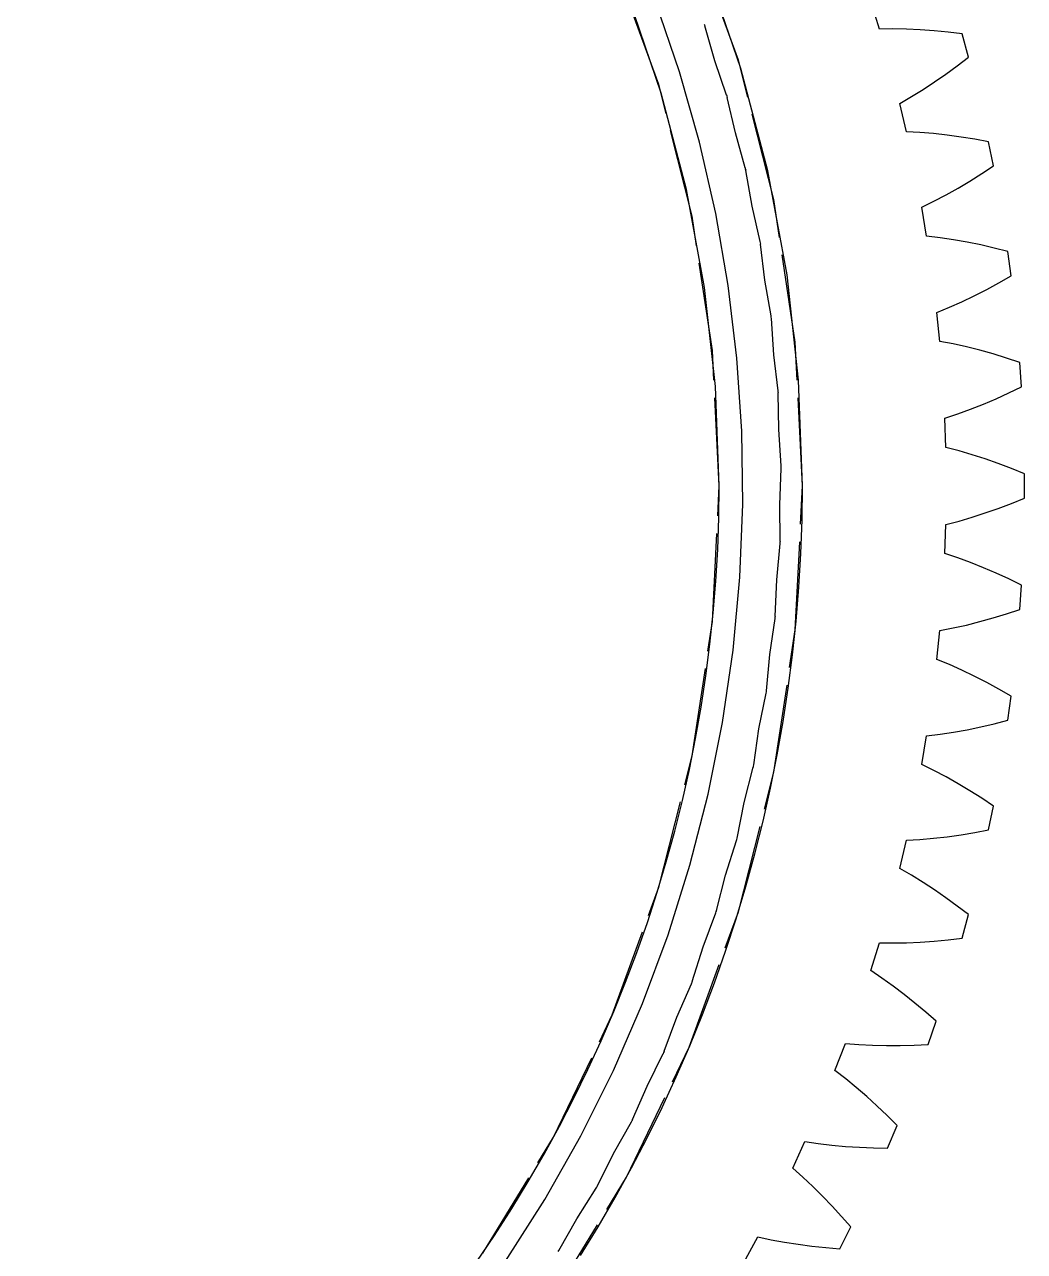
# Model space of a CAD drawing. Header units: millimetres. Extents: x -30 to 157, y -46 to 88.
# Drawn here: x 9.6 to 24, y -11.02 to 6.64 of the extents above; entities that cross this region are included whole.
import ezdxf

# ---------------------------------------------------------------- set-up
doc = ezdxf.new("R2010")
doc.units = ezdxf.units.MM
doc.linetypes.add('DASHED', pattern=[1.524, 1.27, -0.254])
doc.layers.add('HIDDEN', color=8, linetype='DASHED')
doc.layers.add('VISIBLE', color=7, linetype='CONTINUOUS')

msp = doc.modelspace()

# ---------------------------------------------------------------- linework, layer by layer
at = {"layer": 'HIDDEN'}
for points in [[(20.80207, 0), (20.6987, 2.07122), (20.38961, 4.12185), (19.87789, 6.13152), (19.16861, 8.08025), (18.26882, 9.94867), (17.18747, 11.71822), (15.93531, 13.37131), (14.52477, 14.89151), (12.96988, 16.26371), (11.28608, 17.47428), (9.49012, 18.51117), (7.59985, 19.3641), (5.63404, 20.02457), (3.61224, 20.48604), (1.55454, 20.7439), (-0.51861, 20.7956), (-2.58661, 20.64063), (-4.6289, 20.28052), (-6.62518, 19.71885)], [(19.60207, 0), (19.50466, 1.95174), (19.21341, 3.88407), (18.7312, 5.77781), (18.06284, 7.61412), (17.21496, 9.37477), (16.19599, 11.04224), (15.01605, 12.59997), (13.68688, 14.03247), (12.22169, 15.32551), (10.63503, 16.46624), (8.94267, 17.44333), (7.16144, 18.24705), (5.30903, 18.86942), (3.40386, 19.30427), (1.46486, 19.54726), (-0.48869, 19.59597), (-2.43739, 19.44994), (-4.36187, 19.1106), (-6.243, 18.58134)], [(19.03032, 5.9619), (18.68916, 6.95792)], [(19.03032, 5.9619), (18.68916, 6.95792)], [(21.90923, 6.57656), (21.78487, 6.97748)], [(19.39813, 6.62506), (19.39132, 6.64199)], [(19.39813, 6.62506), (19.39132, 6.64199)], [(19.39634, 6.62434), (19.39813, 6.62506)], [(19.39634, 6.62434), (19.39813, 6.62506)], [(19.53944, 6.1214), (19.39634, 6.62434)], [(19.53944, 6.1214), (19.39634, 6.62434)], [(22.10424, 6.57888), (21.90923, 6.57656)], [(22.30081, 6.57543), (22.10424, 6.57888)], [(22.49882, 6.56656), (22.30081, 6.57543)], [(22.69812, 6.55256), (22.49882, 6.56656)], [(22.89861, 6.53365), (22.69812, 6.55256)], [(23.10021, 6.51001), (22.89861, 6.53365)], [(23.19307, 6.17103), (23.10021, 6.51001)], [(19.70888, 5.62671), (19.53944, 6.1214)], [(19.70888, 5.62671), (19.53944, 6.1214)], [(22.86879, 5.9295), (23.03166, 6.04795)], [(23.03166, 6.04795), (23.19307, 6.17103)], [(19.31844, 4.94926), (19.03032, 5.9619)], [(19.31844, 4.94926), (19.03032, 5.9619)], [(22.70444, 5.81589), (22.86879, 5.9295)], [(22.37123, 5.60421), (22.5386, 5.70736)], [(22.5386, 5.70736), (22.70444, 5.81589)], [(19.70888, 5.62671), (19.71077, 5.62714)], [(19.70888, 5.62671), (19.71077, 5.62714)], [(19.71483, 5.60935), (19.71077, 5.62714)], [(19.71483, 5.60935), (19.71077, 5.62714)], [(19.72074, 5.59209), (19.71483, 5.60935)], [(19.72074, 5.59209), (19.71483, 5.60935)], [(19.71891, 5.59146), (19.72074, 5.59209)], [(19.71891, 5.59146), (19.72074, 5.59209)], [(19.83527, 5.08167), (19.71891, 5.59146)], [(19.83527, 5.08167), (19.71891, 5.59146)], [(22.20226, 5.50683), (22.37123, 5.60421)], [(22.29957, 5.09849), (22.20226, 5.50683)], [(19.55272, 3.92283), (19.31844, 4.94926)], [(19.55272, 3.92283), (19.31844, 4.94926)], [(19.97837, 4.57873), (19.83527, 5.08167)], [(19.97837, 4.57873), (19.83527, 5.08167)], [(22.49429, 5.08779), (22.29957, 5.09849)], [(22.6902, 5.07121), (22.49429, 5.08779)], [(22.88717, 5.04914), (22.6902, 5.07121)], [(23.08509, 5.02186), (22.88717, 5.04914)], [(23.28388, 4.9896), (23.08509, 5.02186)], [(23.48345, 4.95255), (23.28388, 4.9896)], [(23.55345, 4.60812), (23.48345, 4.95255)], [(23.38419, 4.4961), (23.55345, 4.60812)], [(19.97837, 4.57873), (19.98027, 4.57906)], [(19.97837, 4.57873), (19.98027, 4.57906)], [(19.98339, 4.56108), (19.98027, 4.57906)], [(19.98339, 4.56108), (19.98027, 4.57906)], [(19.98838, 4.54353), (19.98339, 4.56108)], [(19.98838, 4.54353), (19.98339, 4.56108)], [(19.98652, 4.543), (19.98838, 4.54353)], [(19.98652, 4.543), (19.98838, 4.54353)], [(20.07581, 4.02777), (19.98652, 4.543)], [(20.07581, 4.02777), (19.98652, 4.543)], [(23.21377, 4.3888), (23.38419, 4.4961)], [(22.86948, 4.1892), (23.0422, 4.28642)], [(23.0422, 4.28642), (23.21377, 4.3888)], [(22.5205, 4.01159), (22.69559, 4.09746)], [(22.69559, 4.09746), (22.86948, 4.1892)], [(19.7325, 2.88546), (19.55272, 3.92283)], [(19.7325, 2.88546), (19.55272, 3.92283)], [(20.19217, 3.51798), (20.07581, 4.02777)], [(20.19217, 3.51798), (20.07581, 4.02777)], [(22.59032, 3.59766), (22.5205, 4.01159)], [(22.78389, 3.57398), (22.59032, 3.59766)], [(22.97825, 3.54435), (22.78389, 3.57398)], [(23.17331, 3.50917), (22.97825, 3.54435)], [(20.19217, 3.51798), (20.19409, 3.51821)], [(20.19217, 3.51798), (20.19409, 3.51821)], [(20.19625, 3.50009), (20.19409, 3.51821)], [(20.19625, 3.50009), (20.19409, 3.51821)], [(20.20031, 3.4823), (20.19625, 3.50009)], [(20.20031, 3.4823), (20.19625, 3.50009)], [(20.19843, 3.48187), (20.20031, 3.4823)], [(20.19843, 3.48187), (20.20031, 3.4823)], [(20.2604, 2.96265), (20.19843, 3.48187)], [(20.2604, 2.96265), (20.19843, 3.48187)], [(23.36896, 3.46873), (23.17331, 3.50917)], [(23.56515, 3.42327), (23.36896, 3.46873)], [(23.7618, 3.37297), (23.56515, 3.42327)], [(23.80865, 3.02463), (23.7618, 3.37297)], [(23.63227, 2.92417), (23.80865, 3.02463)], [(19.85728, 1.84005), (19.7325, 2.88546)], [(19.85728, 1.84005), (19.7325, 2.88546)], [(20.34969, 2.44743), (20.2604, 2.96265)], [(20.34969, 2.44743), (20.2604, 2.96265)], [(23.27705, 2.73779), (23.45507, 2.82849)], [(23.45507, 2.82849), (23.63227, 2.92417)], [(22.91859, 2.57241), (23.09822, 2.65233)], [(23.09822, 2.65233), (23.27705, 2.73779)], [(22.73815, 2.49843), (22.91859, 2.57241)], [(22.78017, 2.08076), (22.73815, 2.49843)], [(20.34969, 2.44743), (20.35162, 2.44756)], [(20.34969, 2.44743), (20.35162, 2.44756)], [(20.35283, 2.42935), (20.35162, 2.44756)], [(20.35283, 2.42935), (20.35162, 2.44756)], [(20.35594, 2.41137), (20.35283, 2.42935)], [(20.35594, 2.41137), (20.35283, 2.42935)], [(20.35404, 2.41104), (20.35594, 2.41137)], [(20.35404, 2.41104), (20.35594, 2.41137)], [(20.38852, 1.88927), (20.35404, 2.41104)], [(20.38852, 1.88927), (20.35404, 2.41104)], [(22.97173, 2.0442), (22.78017, 2.08076)], [(23.16368, 2.00166), (22.97173, 2.0442)], [(23.35594, 1.95353), (23.16368, 2.00166)], [(23.54846, 1.90011), (23.35594, 1.95353)], [(19.92672, 0.78951), (19.85728, 1.84005)], [(19.92672, 0.78951), (19.85728, 1.84005)], [(20.4505, 1.37006), (20.38852, 1.88927)], [(20.4505, 1.37006), (20.38852, 1.88927)], [(23.74118, 1.84165), (23.54846, 1.90011)], [(23.93403, 1.77832), (23.74118, 1.84165)], [(23.9575, 1.42764), (23.93403, 1.77832)], [(23.77481, 1.33918), (23.9575, 1.42764)], [(20.4505, 1.37006), (20.45243, 1.37008)], [(20.4505, 1.37006), (20.45243, 1.37008)], [(20.45267, 1.35184), (20.45243, 1.37008)], [(20.45267, 1.35184), (20.45243, 1.37008)], [(20.45483, 1.33372), (20.45267, 1.35184)], [(20.45483, 1.33372), (20.45267, 1.35184)], [(20.45291, 1.33349), (20.45483, 1.33372)], [(20.45291, 1.33349), (20.45483, 1.33372)], [(20.45982, 0.81063), (20.45291, 1.33349)], [(20.45982, 0.81063), (20.45291, 1.33349)], [(23.40793, 1.17694), (23.59161, 1.25554)], [(23.59161, 1.25554), (23.77481, 1.33918)], [(23.03922, 1.03587), (23.22379, 1.10362)], [(23.22379, 1.10362), (23.40793, 1.17694)], [(22.85425, 0.9741), (23.03922, 1.03587)], [(22.86828, 0.55457), (22.85425, 0.9741)], [(19.94061, -0.26323), (19.92672, 0.78951)], [(19.94061, -0.26323), (19.92672, 0.78951)], [(20.4943, 0.28887), (20.45982, 0.81063)], [(20.4943, 0.28887), (20.45982, 0.81063)], [(23.05696, 0.50529), (22.86828, 0.55457)], [(23.24564, 0.45002), (23.05696, 0.50529)], [(23.43427, 0.38916), (23.24564, 0.45002)], [(23.62279, 0.323), (23.43427, 0.38916)], [(20.47408, -0.27027), (20.49479, 0.25222)], [(20.47408, -0.27027), (20.49479, 0.25222)], [(20.4943, 0.28887), (20.49624, 0.28879)], [(20.4943, 0.28887), (20.49624, 0.28879)], [(20.49479, 0.25222), (20.49672, 0.25235)], [(20.49479, 0.25222), (20.49672, 0.25235)], [(20.49551, 0.27056), (20.49624, 0.28879)], [(20.49551, 0.27056), (20.49624, 0.28879)], [(20.49672, 0.25235), (20.49551, 0.27056)], [(20.49672, 0.25235), (20.49551, 0.27056)], [(23.81117, 0.2518), (23.62279, 0.323)], [(23.99936, 0.17573), (23.81117, 0.2518)], [(23.99936, -0.17573), (23.99936, 0.17573)], [(16.19599, -11.04224), (17.21496, -9.37477), (18.06284, -7.61412), (18.7312, -5.77781), (19.21341, -3.88407), (19.50466, -1.95174), (19.60207, 0)], [(17.18747, -11.71822), (18.26882, -9.94867), (19.16861, -8.08025), (19.87789, -6.13152), (20.38961, -4.12185), (20.6987, -2.07122), (20.80207, 0)], [(23.81117, -0.2518), (23.99936, -0.17573)], [(19.89893, -1.31524), (19.94061, -0.26323)], [(19.89893, -1.31524), (19.94061, -0.26323)], [(20.48099, -0.79313), (20.47408, -0.27027)], [(20.48099, -0.79313), (20.47408, -0.27027)], [(23.43427, -0.38916), (23.62279, -0.323)], [(23.62279, -0.323), (23.81117, -0.2518)], [(22.86828, -0.55457), (23.05696, -0.50529)], [(23.05696, -0.50529), (23.24564, -0.45002)], [(23.24564, -0.45002), (23.43427, -0.38916)], [(22.85425, -0.9741), (22.86828, -0.55457)], [(20.43129, -1.35042), (20.47954, -0.82975)], [(20.43129, -1.35042), (20.47954, -0.82975)], [(20.47954, -0.82975), (20.48147, -0.82973)], [(20.47954, -0.82975), (20.48147, -0.82973)], [(20.48099, -0.79313), (20.48291, -0.79331)], [(20.48099, -0.79313), (20.48291, -0.79331)], [(20.48123, -0.81148), (20.48291, -0.79331)], [(20.48123, -0.81148), (20.48291, -0.79331)], [(20.48147, -0.82973), (20.48123, -0.81148)], [(20.48147, -0.82973), (20.48123, -0.81148)], [(23.03922, -1.03587), (22.85425, -0.9741)], [(23.22379, -1.10362), (23.03922, -1.03587)], [(23.40793, -1.17694), (23.22379, -1.10362)], [(23.59161, -1.25554), (23.40793, -1.17694)], [(19.80179, -2.36358), (19.89893, -1.31524)], [(19.80179, -2.36358), (19.89893, -1.31524)], [(20.41059, -1.87292), (20.43129, -1.35042)], [(20.41059, -1.87292), (20.43129, -1.35042)], [(23.77481, -1.33918), (23.59161, -1.25554)], [(23.9575, -1.42764), (23.77481, -1.33918)], [(23.93403, -1.77832), (23.9575, -1.42764)], [(20.33155, -2.42681), (20.40721, -1.90941)], [(20.33155, -2.42681), (20.40721, -1.90941)], [(20.40721, -1.90941), (20.40914, -1.90949)], [(20.40721, -1.90941), (20.40914, -1.90949)], [(20.40914, -1.90949), (20.40986, -1.89125)], [(20.40914, -1.90949), (20.40986, -1.89125)], [(20.40986, -1.89125), (20.4125, -1.8732)], [(20.40986, -1.89125), (20.4125, -1.8732)], [(20.41059, -1.87292), (20.4125, -1.8732)], [(20.41059, -1.87292), (20.4125, -1.8732)], [(23.35594, -1.95353), (23.54846, -1.90011)], [(23.54846, -1.90011), (23.74118, -1.84165)], [(23.74118, -1.84165), (23.93403, -1.77832)], [(22.73815, -2.49843), (22.78017, -2.08076)], [(22.78017, -2.08076), (22.97173, -2.0442)], [(22.97173, -2.0442), (23.16368, -2.00166)], [(23.16368, -2.00166), (23.35594, -1.95353)], [(19.64945, -3.40533), (19.80179, -2.36358)], [(19.64945, -3.40533), (19.80179, -2.36358)], [(20.2833, -2.94748), (20.33155, -2.42681)], [(20.2833, -2.94748), (20.33155, -2.42681)], [(22.91859, -2.57241), (22.73815, -2.49843)], [(23.09822, -2.65233), (22.91859, -2.57241)], [(23.27705, -2.73779), (23.09822, -2.65233)], [(23.45507, -2.82849), (23.27705, -2.73779)], [(20.17514, -3.49643), (20.278, -2.98375)], [(20.17514, -3.49643), (20.278, -2.98375)], [(20.278, -2.98375), (20.27992, -2.98392)], [(20.278, -2.98375), (20.27992, -2.98392)], [(20.27992, -2.98392), (20.28161, -2.96575)], [(20.27992, -2.98392), (20.28161, -2.96575)], [(20.28161, -2.96575), (20.2852, -2.94786)], [(20.28161, -2.96575), (20.2852, -2.94786)], [(20.2833, -2.94748), (20.2852, -2.94786)], [(20.2833, -2.94748), (20.2852, -2.94786)], [(23.63227, -2.92417), (23.45507, -2.82849)], [(23.80865, -3.02463), (23.63227, -2.92417)], [(23.7618, -3.37297), (23.80865, -3.02463)], [(19.44235, -4.43759), (19.64945, -3.40533)], [(19.44235, -4.43759), (19.64945, -3.40533)], [(20.09948, -4.01383), (20.17514, -3.49643)], [(20.09948, -4.01383), (20.17514, -3.49643)], [(22.97825, -3.54435), (23.17331, -3.50917)], [(23.17331, -3.50917), (23.36896, -3.46873)], [(23.36896, -3.46873), (23.56515, -3.42327)], [(23.56515, -3.42327), (23.7618, -3.37297)], [(22.5205, -4.01159), (22.59032, -3.59766)], [(22.59032, -3.59766), (22.78389, -3.57398)], [(22.78389, -3.57398), (22.97825, -3.54435)], [(19.9625, -4.55631), (20.09227, -4.04977)], [(19.9625, -4.55631), (20.09227, -4.04977)], [(20.09227, -4.04977), (20.09418, -4.05005)], [(20.09227, -4.04977), (20.09418, -4.05005)], [(20.09418, -4.05005), (20.09682, -4.03199)], [(20.09418, -4.05005), (20.09682, -4.03199)], [(20.09682, -4.03199), (20.10135, -4.01431)], [(20.09682, -4.03199), (20.10135, -4.01431)], [(20.09948, -4.01383), (20.10135, -4.01431)], [(20.09948, -4.01383), (20.10135, -4.01431)], [(22.69559, -4.09746), (22.5205, -4.01159)], [(22.86948, -4.1892), (22.69559, -4.09746)], [(23.0422, -4.28642), (22.86948, -4.1892)], [(23.21377, -4.3888), (23.0422, -4.28642)], [(23.38419, -4.4961), (23.21377, -4.3888)], [(19.18106, -5.45748), (19.44235, -4.43759)], [(19.18106, -5.45748), (19.44235, -4.43759)], [(19.85964, -5.069), (19.9625, -4.55631)], [(19.85964, -5.069), (19.9625, -4.55631)], [(23.55345, -4.60812), (23.38419, -4.4961)], [(23.48345, -4.95255), (23.55345, -4.60812)], [(19.69422, -5.60349), (19.85054, -5.1045)], [(19.69422, -5.60349), (19.85054, -5.1045)], [(19.85054, -5.1045), (19.85244, -5.10488)], [(19.85054, -5.1045), (19.85244, -5.10488)], [(19.85244, -5.10488), (19.85603, -5.08699)], [(19.85244, -5.10488), (19.85603, -5.08699)], [(19.85603, -5.08699), (19.86148, -5.06957)], [(19.85603, -5.08699), (19.86148, -5.06957)], [(19.85964, -5.069), (19.86148, -5.06957)], [(19.85964, -5.069), (19.86148, -5.06957)], [(22.20226, -5.50683), (22.29957, -5.09849)], [(22.29957, -5.09849), (22.49429, -5.08779)], [(22.49429, -5.08779), (22.6902, -5.07121)], [(22.6902, -5.07121), (22.88717, -5.04914)], [(22.88717, -5.04914), (23.08509, -5.02186)], [(23.08509, -5.02186), (23.28388, -4.9896)], [(23.28388, -4.9896), (23.48345, -4.95255)], [(18.86631, -6.46216), (19.18106, -5.45748)], [(18.86631, -6.46216), (19.18106, -5.45748)], [(19.56444, -6.11003), (19.69422, -5.60349)], [(19.56444, -6.11003), (19.69422, -5.60349)], [(22.37123, -5.60421), (22.20226, -5.50683)], [(22.5386, -5.70736), (22.37123, -5.60421)], [(22.70444, -5.81589), (22.5386, -5.70736)], [(22.86879, -5.9295), (22.70444, -5.81589)], [(23.03166, -6.04795), (22.86879, -5.9295)], [(19.37104, -6.63505), (19.55349, -6.145)], [(19.37104, -6.63505), (19.55349, -6.145)], [(19.55349, -6.145), (19.55536, -6.14548)], [(19.55349, -6.145), (19.55536, -6.14548)], [(19.55536, -6.14548), (19.55989, -6.12781)], [(19.55536, -6.14548), (19.55989, -6.12781)], [(19.55989, -6.12781), (19.56625, -6.11071)], [(19.55989, -6.12781), (19.56625, -6.11071)], [(19.56444, -6.11003), (19.56625, -6.11071)], [(19.56444, -6.11003), (19.56625, -6.11071)], [(23.19307, -6.17103), (23.03166, -6.04795)], [(23.10021, -6.51001), (23.19307, -6.17103)], [(18.49898, -7.44884), (18.86631, -6.46216)], [(18.49898, -7.44884), (18.86631, -6.46216)], [(22.69812, -6.55256), (22.89861, -6.53365)], [(22.89861, -6.53365), (23.10021, -6.51001)], [(19.21472, -7.13404), (19.37104, -6.63505)], [(19.21472, -7.13404), (19.37104, -6.63505)], [(21.78487, -6.97748), (21.90923, -6.57656)], [(21.90923, -6.57656), (22.10424, -6.57888)], [(22.10424, -6.57888), (22.30081, -6.57543)], [(22.30081, -6.57543), (22.49882, -6.56656)], [(22.49882, -6.56656), (22.69812, -6.55256)], [(21.94695, -7.08592), (21.78487, -6.97748)], [(18.99388, -7.64811), (19.20193, -7.16838)], [(18.99388, -7.64811), (19.20193, -7.16838)], [(19.20193, -7.16838), (19.20378, -7.16896)], [(19.20193, -7.16838), (19.20378, -7.16896)], [(19.20378, -7.16896), (19.20923, -7.15155)], [(19.20378, -7.16896), (19.20923, -7.15155)], [(19.20923, -7.15155), (19.21649, -7.13481)], [(19.20923, -7.15155), (19.21649, -7.13481)], [(19.21472, -7.13404), (19.21649, -7.13481)], [(19.21472, -7.13404), (19.21649, -7.13481)], [(22.10706, -7.20002), (21.94695, -7.08592)], [(22.26528, -7.31939), (22.10706, -7.20002)], [(22.42167, -7.44373), (22.26528, -7.31939)], [(18.08008, -8.41474), (18.49898, -7.44884)], [(18.08008, -8.41474), (18.49898, -7.44884)], [(22.57627, -7.57279), (22.42167, -7.44373)], [(22.7291, -7.70637), (22.57627, -7.57279)], [(18.81144, -8.13816), (18.99388, -7.64811)], [(18.81144, -8.13816), (18.99388, -7.64811)], [(22.61381, -8.0384), (22.7291, -7.70637)], [(21.27017, -8.41697), (21.42104, -8.02524)], [(21.42104, -8.02524), (21.61545, -8.04059)], [(21.61545, -8.04059), (21.81182, -8.05027)], [(21.81182, -8.05027), (22.00998, -8.05465)], [(22.00998, -8.05465), (22.20977, -8.054)], [(22.20977, -8.054), (22.41108, -8.04852)], [(22.41108, -8.04852), (22.61381, -8.0384)], [(18.56378, -8.63986), (18.79686, -8.17178)], [(18.56378, -8.63986), (18.79686, -8.17178)], [(18.79686, -8.17178), (18.79867, -8.17246)], [(18.79686, -8.17178), (18.79867, -8.17246)], [(18.79867, -8.17246), (18.80504, -8.15535)], [(18.79867, -8.17246), (18.80504, -8.15535)], [(18.80504, -8.15535), (18.81317, -8.13902)], [(18.80504, -8.15535), (18.81317, -8.13902)], [(18.81144, -8.13816), (18.81317, -8.13902)], [(18.81144, -8.13816), (18.81317, -8.13902)], [(17.61079, -9.3572), (18.08008, -8.41474)], [(17.61079, -9.3572), (18.08008, -8.41474)], [(21.42465, -8.53599), (21.27017, -8.41697)], [(18.35573, -9.1196), (18.56378, -8.63986)], [(18.35573, -9.1196), (18.56378, -8.63986)], [(21.57678, -8.66054), (21.42465, -8.53599)], [(21.72668, -8.79021), (21.57678, -8.66054)], [(21.87442, -8.92471), (21.72668, -8.79021)], [(22.02005, -9.06381), (21.87442, -8.92471)], [(18.08194, -9.60753), (18.33939, -9.1524)], [(18.08194, -9.60753), (18.33939, -9.1524)], [(18.33939, -9.1524), (18.34117, -9.15317)], [(18.33939, -9.1524), (18.34117, -9.15317)], [(18.34117, -9.15317), (18.34843, -9.13643)], [(18.34117, -9.15317), (18.34843, -9.13643)], [(18.34843, -9.13643), (18.35741, -9.12055)], [(18.34843, -9.13643), (18.35741, -9.12055)], [(18.35573, -9.1196), (18.35741, -9.12055)], [(18.35573, -9.1196), (18.35741, -9.12055)], [(22.16361, -9.2073), (22.02005, -9.06381)], [(17.09242, -10.27358), (17.61079, -9.3572)], [(17.09242, -10.27358), (17.61079, -9.3572)], [(22.0264, -9.53088), (22.16361, -9.2073)], [(20.66048, -9.81886), (20.83718, -9.43809)], [(20.83718, -9.43809), (21.03013, -9.46639)], [(21.03013, -9.46639), (21.22542, -9.48917)], [(21.22542, -9.48917), (21.42283, -9.50677)], [(21.42283, -9.50677), (21.62222, -9.51946)], [(21.62222, -9.51946), (21.82345, -9.52744)], [(21.82345, -9.52744), (22.0264, -9.53088)], [(17.84886, -10.07562), (18.08194, -9.60753)], [(17.84886, -10.07562), (18.08194, -9.60753)], [(20.80667, -9.94794), (20.66048, -9.81886)], [(20.95014, -10.08237), (20.80667, -9.94794)], [(17.5497, -10.54843), (17.83082, -10.10752)], [(17.5497, -10.54843), (17.83082, -10.10752)], [(17.83082, -10.10752), (17.83255, -10.10838)], [(17.83082, -10.10752), (17.83255, -10.10838)], [(17.83255, -10.10838), (17.84068, -10.09204)], [(17.83255, -10.10838), (17.84068, -10.09204)], [(17.84068, -10.09204), (17.85049, -10.07666)], [(17.84068, -10.09204), (17.85049, -10.07666)], [(17.84886, -10.07562), (17.85049, -10.07666)], [(17.84886, -10.07562), (17.85049, -10.07666)], [(21.09104, -10.22176), (20.95014, -10.08237)], [(21.22947, -10.36583), (21.09104, -10.22176)], [(16.52641, -11.16132), (17.09242, -10.27358)], [(16.52641, -11.16132), (17.09242, -10.27358)], [(21.36548, -10.51434), (21.22947, -10.36583)], [(17.29224, -11.00356), (17.5497, -10.54843)], [(17.29224, -11.00356), (17.5497, -10.54843)], [(21.49914, -10.66711), (21.36548, -10.51434)], [(21.34062, -10.9808), (21.49914, -10.66711)], [(19.95852, -11.17691), (20.16025, -10.80878)], [(20.16025, -10.80878), (20.35088, -10.84991)], [(20.35088, -10.84991), (20.54421, -10.88568)], [(20.54421, -10.88568), (20.74001, -10.91643)], [(20.74001, -10.91643), (20.93811, -10.94241)], [(20.93811, -10.94241), (21.13835, -10.96381)], [(17.28321, -11.01953), (17.29382, -11.00468)], [(17.28321, -11.01953), (17.29382, -11.00468)], [(17.29224, -11.00356), (17.29382, -11.00468)], [(17.29224, -11.00356), (17.29382, -11.00468)], [(21.13835, -10.96381), (21.34062, -10.9808)]]:
    msp.add_lwpolyline(points, dxfattribs=at)
at = {"layer": 'VISIBLE'}
for points in [[(20.80207, 0), (20.74625, 1.52283), (20.57911, 3.03749), (20.30153, 4.53585), (19.915, 6.00987), (19.42161, 7.45164)], [(19.60207, 0), (19.54961, 1.43315), (19.39251, 2.85863), (19.13161, 4.26881), (18.7683, 5.65614), (18.30454, 7.01319)], [(21.90923, 6.57656), (21.78487, 6.97748)], [(22.10424, 6.57888), (21.90923, 6.57656)], [(22.30081, 6.57543), (22.10424, 6.57888)], [(22.49882, 6.56656), (22.30081, 6.57543)], [(22.69812, 6.55256), (22.49882, 6.56656)], [(22.89861, 6.53365), (22.69812, 6.55256)], [(23.10021, 6.51001), (22.89861, 6.53365)], [(23.19307, 6.17103), (23.10021, 6.51001)], [(22.86879, 5.9295), (23.03166, 6.04795)], [(23.03166, 6.04795), (23.19307, 6.17103)], [(22.70444, 5.81589), (22.86879, 5.9295)], [(22.37123, 5.60421), (22.5386, 5.70736)], [(22.5386, 5.70736), (22.70444, 5.81589)], [(22.20226, 5.50683), (22.37123, 5.60421)], [(22.29957, 5.09849), (22.20226, 5.50683)], [(22.49429, 5.08779), (22.29957, 5.09849)], [(22.6902, 5.07121), (22.49429, 5.08779)], [(22.88717, 5.04914), (22.6902, 5.07121)], [(23.08509, 5.02186), (22.88717, 5.04914)], [(23.28388, 4.9896), (23.08509, 5.02186)], [(23.48345, 4.95255), (23.28388, 4.9896)], [(23.55345, 4.60812), (23.48345, 4.95255)], [(23.38419, 4.4961), (23.55345, 4.60812)], [(23.21377, 4.3888), (23.38419, 4.4961)], [(22.86948, 4.1892), (23.0422, 4.28642)], [(23.0422, 4.28642), (23.21377, 4.3888)], [(22.5205, 4.01159), (22.69559, 4.09746)], [(22.69559, 4.09746), (22.86948, 4.1892)], [(22.59032, 3.59766), (22.5205, 4.01159)], [(22.78389, 3.57398), (22.59032, 3.59766)], [(22.97825, 3.54435), (22.78389, 3.57398)], [(23.17331, 3.50917), (22.97825, 3.54435)], [(23.36896, 3.46873), (23.17331, 3.50917)], [(23.56515, 3.42327), (23.36896, 3.46873)], [(23.7618, 3.37297), (23.56515, 3.42327)], [(23.80865, 3.02463), (23.7618, 3.37297)], [(23.63227, 2.92417), (23.80865, 3.02463)], [(23.27705, 2.73779), (23.45507, 2.82849)], [(23.45507, 2.82849), (23.63227, 2.92417)], [(22.91859, 2.57241), (23.09822, 2.65233)], [(23.09822, 2.65233), (23.27705, 2.73779)], [(22.73815, 2.49843), (22.91859, 2.57241)], [(22.78017, 2.08076), (22.73815, 2.49843)], [(22.97173, 2.0442), (22.78017, 2.08076)], [(23.16368, 2.00166), (22.97173, 2.0442)], [(23.35594, 1.95353), (23.16368, 2.00166)], [(23.54846, 1.90011), (23.35594, 1.95353)], [(23.74118, 1.84165), (23.54846, 1.90011)], [(23.93403, 1.77832), (23.74118, 1.84165)], [(23.9575, 1.42764), (23.93403, 1.77832)], [(23.77481, 1.33918), (23.9575, 1.42764)], [(23.40793, 1.17694), (23.59161, 1.25554)], [(23.59161, 1.25554), (23.77481, 1.33918)], [(23.03922, 1.03587), (23.22379, 1.10362)], [(23.22379, 1.10362), (23.40793, 1.17694)], [(22.85425, 0.9741), (23.03922, 1.03587)], [(22.86828, 0.55457), (22.85425, 0.9741)], [(23.05696, 0.50529), (22.86828, 0.55457)], [(23.24564, 0.45002), (23.05696, 0.50529)], [(23.43427, 0.38916), (23.24564, 0.45002)], [(23.62279, 0.323), (23.43427, 0.38916)], [(23.81117, 0.2518), (23.62279, 0.323)], [(23.99936, 0.17573), (23.81117, 0.2518)], [(23.99936, -0.17573), (23.99936, 0.17573)], [(16.11065, -11.16638), (16.36654, -10.78783), (16.61355, -10.40342), (16.85153, -10.01335), (17.08035, -9.61784), (17.29989, -9.2171), (17.51003, -8.81136), (17.71065, -8.40083), (17.90165, -7.98573), (18.08293, -7.56629), (18.25438, -7.14275), (18.4159, -6.71532), (18.56743, -6.28424), (18.70886, -5.84975), (18.84013, -5.41208), (18.96116, -4.97147), (19.07189, -4.52815), (19.17225, -4.08238), (19.2622, -3.63439), (19.34168, -3.18442), (19.41065, -2.73272), (19.46907, -2.27954), (19.51691, -1.82512), (19.55415, -1.36971), (19.58077, -0.91355), (19.59674, -0.4569), (19.60207, 0)], [(17.60568, -11.07999), (17.86015, -10.66494), (18.10485, -10.24404), (18.33963, -9.81753), (18.56436, -9.38565), (18.77893, -8.94862), (18.98321, -8.50669), (19.17709, -8.0601), (19.36046, -7.6091), (19.53323, -7.15393), (19.69531, -6.69484), (19.84659, -6.23209), (19.987, -5.76592), (20.11646, -5.29659), (20.23491, -4.82436), (20.34227, -4.34948), (20.43849, -3.87223), (20.52351, -3.39285), (20.59729, -2.91162), (20.65979, -2.42879), (20.71097, -1.94463), (20.75081, -1.45941), (20.77928, -0.97338), (20.79637, -0.48682), (20.80207, 0)], [(23.81117, -0.2518), (23.99936, -0.17573)], [(23.43427, -0.38916), (23.62279, -0.323)], [(23.62279, -0.323), (23.81117, -0.2518)], [(22.86828, -0.55457), (23.05696, -0.50529)], [(23.05696, -0.50529), (23.24564, -0.45002)], [(23.24564, -0.45002), (23.43427, -0.38916)], [(22.85425, -0.9741), (22.86828, -0.55457)], [(23.03922, -1.03587), (22.85425, -0.9741)], [(23.22379, -1.10362), (23.03922, -1.03587)], [(23.40793, -1.17694), (23.22379, -1.10362)], [(23.59161, -1.25554), (23.40793, -1.17694)], [(23.77481, -1.33918), (23.59161, -1.25554)], [(23.9575, -1.42764), (23.77481, -1.33918)], [(23.93403, -1.77832), (23.9575, -1.42764)], [(23.35594, -1.95353), (23.54846, -1.90011)], [(23.54846, -1.90011), (23.74118, -1.84165)], [(23.74118, -1.84165), (23.93403, -1.77832)], [(22.73815, -2.49843), (22.78017, -2.08076)], [(22.78017, -2.08076), (22.97173, -2.0442)], [(22.97173, -2.0442), (23.16368, -2.00166)], [(23.16368, -2.00166), (23.35594, -1.95353)], [(22.91859, -2.57241), (22.73815, -2.49843)], [(23.09822, -2.65233), (22.91859, -2.57241)], [(23.27705, -2.73779), (23.09822, -2.65233)], [(23.45507, -2.82849), (23.27705, -2.73779)], [(23.63227, -2.92417), (23.45507, -2.82849)], [(23.80865, -3.02463), (23.63227, -2.92417)], [(23.7618, -3.37297), (23.80865, -3.02463)], [(22.97825, -3.54435), (23.17331, -3.50917)], [(23.17331, -3.50917), (23.36896, -3.46873)], [(23.36896, -3.46873), (23.56515, -3.42327)], [(23.56515, -3.42327), (23.7618, -3.37297)], [(22.5205, -4.01159), (22.59032, -3.59766)], [(22.59032, -3.59766), (22.78389, -3.57398)], [(22.78389, -3.57398), (22.97825, -3.54435)], [(22.69559, -4.09746), (22.5205, -4.01159)], [(22.86948, -4.1892), (22.69559, -4.09746)], [(23.0422, -4.28642), (22.86948, -4.1892)], [(23.21377, -4.3888), (23.0422, -4.28642)], [(23.38419, -4.4961), (23.21377, -4.3888)], [(23.55345, -4.60812), (23.38419, -4.4961)], [(23.48345, -4.95255), (23.55345, -4.60812)], [(22.20226, -5.50683), (22.29957, -5.09849)], [(22.29957, -5.09849), (22.49429, -5.08779)], [(22.49429, -5.08779), (22.6902, -5.07121)], [(22.6902, -5.07121), (22.88717, -5.04914)], [(22.88717, -5.04914), (23.08509, -5.02186)], [(23.08509, -5.02186), (23.28388, -4.9896)], [(23.28388, -4.9896), (23.48345, -4.95255)], [(22.37123, -5.60421), (22.20226, -5.50683)], [(22.5386, -5.70736), (22.37123, -5.60421)], [(22.70444, -5.81589), (22.5386, -5.70736)], [(22.86879, -5.9295), (22.70444, -5.81589)], [(23.03166, -6.04795), (22.86879, -5.9295)], [(23.19307, -6.17103), (23.03166, -6.04795)], [(23.10021, -6.51001), (23.19307, -6.17103)], [(22.69812, -6.55256), (22.89861, -6.53365)], [(22.89861, -6.53365), (23.10021, -6.51001)], [(21.78487, -6.97748), (21.90923, -6.57656)], [(21.90923, -6.57656), (22.10424, -6.57888)], [(22.10424, -6.57888), (22.30081, -6.57543)], [(22.30081, -6.57543), (22.49882, -6.56656)], [(22.49882, -6.56656), (22.69812, -6.55256)], [(21.94695, -7.08592), (21.78487, -6.97748)], [(22.10706, -7.20002), (21.94695, -7.08592)], [(22.26528, -7.31939), (22.10706, -7.20002)], [(22.42167, -7.44373), (22.26528, -7.31939)], [(22.57627, -7.57279), (22.42167, -7.44373)], [(22.7291, -7.70637), (22.57627, -7.57279)], [(22.61381, -8.0384), (22.7291, -7.70637)], [(21.27017, -8.41697), (21.42104, -8.02524)], [(21.42104, -8.02524), (21.61545, -8.04059)], [(21.61545, -8.04059), (21.81182, -8.05027)], [(21.81182, -8.05027), (22.00998, -8.05465)], [(22.00998, -8.05465), (22.20977, -8.054)], [(22.20977, -8.054), (22.41108, -8.04852)], [(22.41108, -8.04852), (22.61381, -8.0384)], [(21.42465, -8.53599), (21.27017, -8.41697)], [(21.57678, -8.66054), (21.42465, -8.53599)], [(21.72668, -8.79021), (21.57678, -8.66054)], [(21.87442, -8.92471), (21.72668, -8.79021)], [(22.02005, -9.06381), (21.87442, -8.92471)], [(22.16361, -9.2073), (22.02005, -9.06381)], [(22.0264, -9.53088), (22.16361, -9.2073)], [(20.66048, -9.81886), (20.83718, -9.43809)], [(20.83718, -9.43809), (21.03013, -9.46639)], [(21.03013, -9.46639), (21.22542, -9.48917)], [(21.22542, -9.48917), (21.42283, -9.50677)], [(21.42283, -9.50677), (21.62222, -9.51946)], [(21.62222, -9.51946), (21.82345, -9.52744)], [(21.82345, -9.52744), (22.0264, -9.53088)], [(20.80667, -9.94794), (20.66048, -9.81886)], [(20.95014, -10.08237), (20.80667, -9.94794)], [(21.09104, -10.22176), (20.95014, -10.08237)], [(21.22947, -10.36583), (21.09104, -10.22176)], [(21.36548, -10.51434), (21.22947, -10.36583)], [(21.49914, -10.66711), (21.36548, -10.51434)], [(21.34062, -10.9808), (21.49914, -10.66711)], [(19.95852, -11.17691), (20.16025, -10.80878)], [(20.16025, -10.80878), (20.35088, -10.84991)], [(20.35088, -10.84991), (20.54421, -10.88568)], [(20.54421, -10.88568), (20.74001, -10.91643)], [(20.74001, -10.91643), (20.93811, -10.94241)], [(20.93811, -10.94241), (21.13835, -10.96381)], [(21.13835, -10.96381), (21.34062, -10.9808)]]:
    msp.add_lwpolyline(points, dxfattribs=at)

doc.saveas('drawing.dxf')
